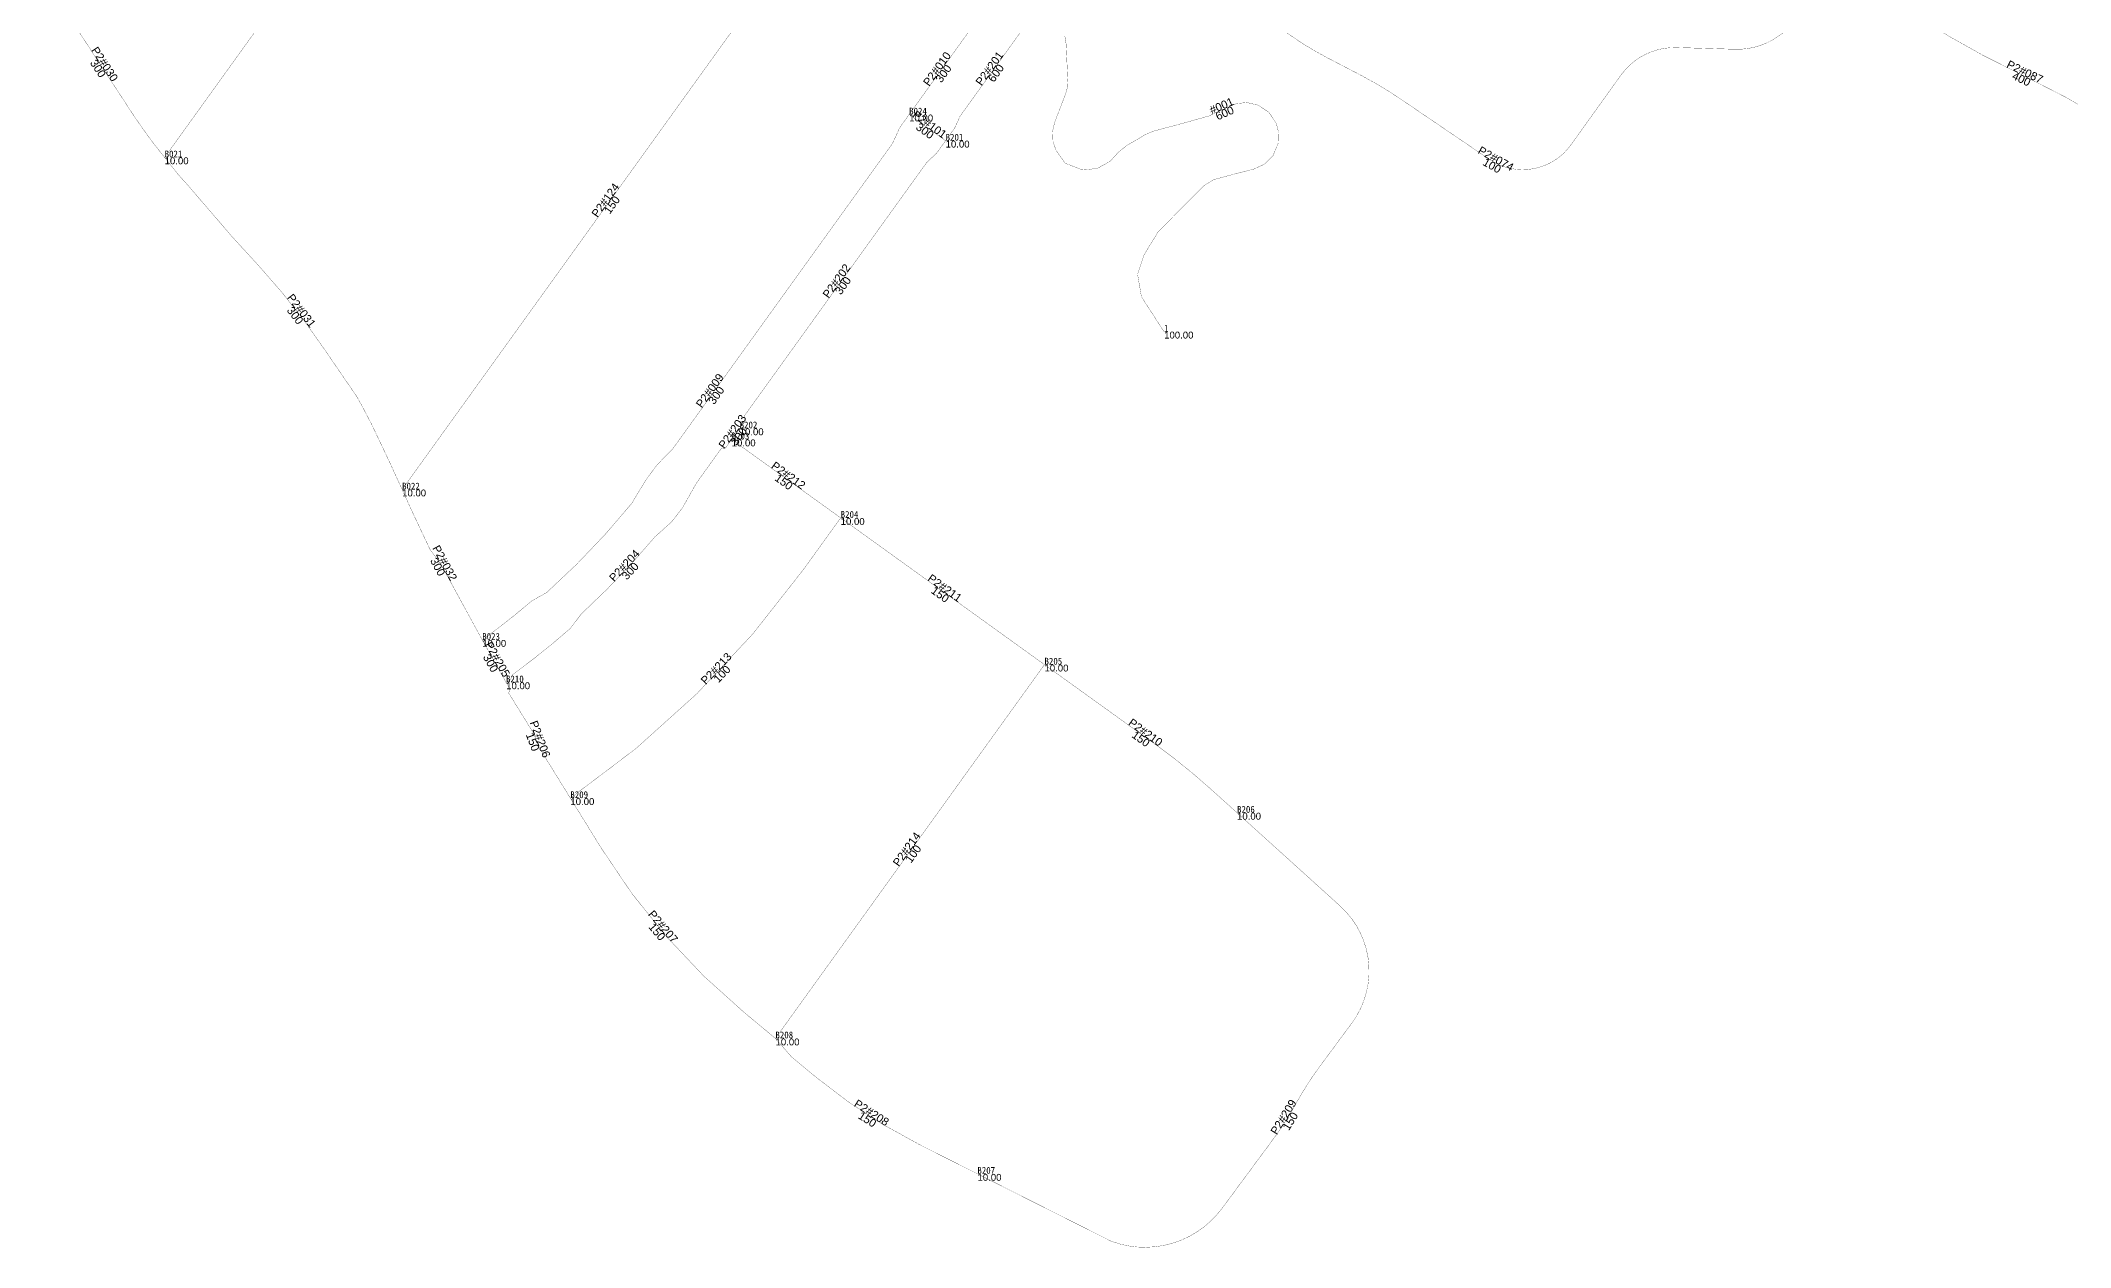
# Model space of a CAD drawing. Header units: metres. Extents: x 145475 to 149778, y 297310 to 301410.
# Drawn here: x 146174 to 147950, y 298257 to 299313 of the extents above; entities that cross this region are included whole.
import ezdxf
from ezdxf.enums import TextEntityAlignment as Align

# ---------------------------------------------------------------- set-up
doc = ezdxf.new("R2010")
doc.units = ezdxf.units.M
for name, color, linetype in [('L_diameter', 3, 'Continuous'), ('L_FH', 10, 'Continuous'), ('L_Junction', 1, 'Continuous'), ('L_pipeline', 5, 'Continuous'), ('L_pipes', 2, 'Continuous')]:
    doc.layers.add(name, color=color, linetype=linetype)
doc.styles.get("Standard").update_dxf_attribs({"font": 'arial.ttf'})
doc.styles.add('굴림체', font='GulimChe.ttf')

msp = doc.modelspace()

# ---------------------------------------------------------------- linework, layer by layer
at = {"layer": 'L_pipeline', "const_width": 0.2}
for points in [[(146282.1, 299210.6), (146576.6, 299619.9)], [(146489.9, 298920), (146851.3, 299422.2)], [(147049.9, 299346.5), (146978.1, 299246.7), (146973.3, 299236.2), (146965.4, 299225.2)], [(146988, 299323.8), (146933.5, 299248.1)], [(147069.7, 299316.8), (147070.8, 299310.1), (147072.3, 299278.1), (147072, 299272), (147070.4, 299266.2), (147060.8, 299241.2), (147059, 299233.5), (147059.4, 299224.3), (147062.1, 299216.6), (147070, 299205.5), (147083.2, 299200.4), (147089.9, 299199.8), (147099.1, 299201.4), (147109.3, 299207.2), (147117.2, 299215.7), (147123.8, 299220.9), (147140, 299230.4), (147147.2, 299233.5), (147176.5, 299241.4), (147195.7, 299246.8), (147206.3, 299251.8), (147219.9, 299257.7), (147229, 299258.6), (147238.9, 299256.3), (147248.4, 299249.9), (147254.7, 299240.3), (147256.8, 299232.3), (147256.5, 299223.3), (147252, 299212.4), (147244.3, 299204.6), (147234.9, 299200.3), (147214.5, 299195.1), (147199.4, 299190.9), (147191, 299185.5), (147151.3, 299145.4), (147139.1, 299125.5), (147133.4, 299108.2), (147136.7, 299088.7), (147156.5, 299058.1)], [(146965.4, 299225.2), (146933.5, 299248.1)], [(146785.2, 298973.5), (146790, 298980.2), (146789.3, 298984.4), (146949, 299206.3), (146957.4, 299214.1), (146965.4, 299225.2)], [(146778.2, 298963.8), (146785.2, 298973.5)], [(146873.6, 298895.2), (146778.2, 298963.8)], [(146560, 298788.4), (146523.7, 298854.9), (146514.4, 298867.4), (146498.5, 298901.1), (146489.9, 298920)], [(147051.9, 298766.8), (146873.6, 298895.2)], [(146580.8, 298751.3), (146560, 298788.4)], [(146816.5, 298439.8), (147051.9, 298766.8)], [(146637.1, 298650), (146609.6, 298694.5), (146605.1, 298706.4), (146583.2, 298741.8), (146584.1, 298746), (146580.8, 298751.3)]]:
    msp.add_lwpolyline(points, dxfattribs=at)
for points in [[(147110.2, 299430.3), (147264.9, 299318.9, 0.035859), (147298.7, 299298.1), (147328.1, 299282.8, -0.029128), (147363.4, 299261.7), (147441.3, 299208.8, 0.40685), (147512.4, 299221.4), (147556.2, 299282.5, -0.249861), (147605.3, 299306.7), (147656.1, 299305.2, 0.160466), (147693.2, 299316.1), (147744.5, 299351.7), (147759.8, 299373)], [(146282.1, 299210.6, -0.027089), (146254.1, 299248.7), (146173.7, 299371.6)], [(147759.8, 299373), (147788.3, 299352.6, 0.010419), (147813.6, 299335.1, 0.035307), (147904.3, 299284.2, -0.045735), (148024.2, 299213.6), (148056.1, 299190.6)], [(146933.5, 299248.1), (146925.3, 299236.7), (146918.9, 299222.7), (146726.9, 298955.9), (146712.8, 298941.4), (146703.6, 298929), (146690.7, 298907.7, -0.039421), (146616.4, 298829.9), (146603.3, 298822.5, -0.020267), (146560, 298788.4)], [(146489.9, 298920), (146479.8, 298942.1), (146476.8, 298948.5), (146463.1, 298977.3), (146455, 298992.8), (146450.6, 299000.8), (146421.9, 299042.7, 0.037695), (146363.9, 299116.4), (146341.3, 299141), (146302.3, 299186.4), (146294.6, 299194.9), (146282.1, 299210.6)], [(146580.8, 298751.3, 0.002083), (146585.7, 298754.8), (146586.3, 298757.8, 0.022536), (146637, 298798.4), (146646.4, 298810.9, 0.03266), (146711.1, 298878.6), (146725.8, 298891.8), (146735.3, 298904.2), (146747.5, 298925.8), (146769.1, 298955.9), (146772.9, 298956.5), (146778.2, 298963.8)], [(146637.1, 298650, 0.085929), (146841.1, 298850.1), (146873.6, 298895.2)], [(147220.4, 298637.2), (147197.4, 298657.9, 0.027875), (147150.3, 298696), (147051.9, 298766.8)], [(146637.1, 298650), (146664.2, 298606.1, 0.081415), (146789.5, 298462.2), (146816.5, 298439.8)], [(146993.2, 298321.3), (147110.3, 298262.3, 0.334556), (147207.3, 298291.1), (147252.9, 298352.8, 0.027595), (147267.2, 298374.6), (147276.1, 298390, -0.027595), (147292.1, 298414.3), (147320.9, 298453.3, 0.385612), (147310.7, 298555.5), (147220.4, 298637.2)], [(146993.2, 298321.3), (146943.4, 298346.4, -0.056498), (146850.3, 298407.2), (146830.5, 298423.7), (146816.5, 298439.8)]]:
    msp.add_lwpolyline(points, format="xyb", dxfattribs=at)

# ---------------------------------------------------------------- texts
at = {"layer": 'L_diameter'}
for s, rotation, p in [('300', 303.1866, (146226.8, 299290.3)), ('300', 54.2615, (146960.7, 299286)), ('600', 54.2615, (147006.6, 299286.4)), ('400', 334.4089, (147908.2, 299282.3)), ('600', 23.6497, (147208.2, 299252.6)), ('300', 324.2615, (146949.4, 299236.6)), ('100', 330.869, (147445.2, 299206.4)), ('150', 54.2615, (146670.6, 299171.1)), ('300', 54.2615, (146872.8, 299100.5)), ('300', 307.4978, (146399.1, 299074.4)), ('300', 54.2615, (146761.9, 299004.5)), ('300', 54.2615, (146781.7, 298968.7)), ('150', 324.2615, (146825.9, 298929.5)), ('300', 298.5587, (146524.2, 298854)), ('300', 47.1149, (146686.9, 298851.1)), ('150', 324.2615, (146962.7, 298831)), ('300', 299.2776, (146570.4, 298769.8)), ('100', 46.3384, (146767.2, 298761)), ('150', 324.2615, (147138.3, 298704.7)), ('150', 290.6044, (146607.4, 298700.4)), ('100', 54.2615, (146934.2, 298603.3)), ('150', 310.2346, (146715.6, 298535.3)), ('150', 327.3206, (146898.8, 298371.8)), ('150', 58.3213, (147264, 298369.2))]:
    msp.add_text(s, height=7, rotation=rotation, dxfattribs=at).set_placement(p, align=Align.TOP_CENTER)
at = {"layer": 'L_FH', "color": 4}
for s, p in [('10.00', (146933.5, 299248.1)), ('10.00', (146965.4, 299225.2)), ('10.00', (146282.1, 299210.6)), ('100.00', (147156.6, 299058.1)), ('10.00', (146778.2, 298963.8)), ('10.00', (146785.2, 298973.5)), ('10.00', (146489.9, 298920)), ('10.00', (146873.6, 298895.1)), ('10.00', (146560, 298788.4)), ('10.00', (147051.9, 298766.8)), ('10.00', (146580.9, 298751.3)), ('10.00', (146637.1, 298650)), ('10.00', (147220.4, 298637.2)), ('10.00', (146816.6, 298439.7)), ('10.00', (146993.3, 298321.2))]:
    msp.add_text(s, height=6, dxfattribs=at).set_placement(p, align=Align.TOP_LEFT)
at = {"layer": 'L_Junction', "color": 1, "style": '굴림체'}
for s, p in [('B024', (146933.5, 299248.1)), ('B201', (146965.4, 299225.2)), ('B021', (146282.1, 299210.6)), ('1', (147156.5, 299058.1)), ('B202', (146785.2, 298973.5)), ('B203', (146778.2, 298963.8)), ('B022', (146489.9, 298920)), ('B204', (146873.6, 298895.2)), ('B023', (146560, 298788.4)), ('B205', (147051.9, 298766.8)), ('B210', (146580.8, 298751.3)), ('B209', (146637.1, 298650)), ('B206', (147220.4, 298637.2)), ('B208', (146816.5, 298439.8)), ('B207', (146993.2, 298321.3))]:
    msp.add_text(s, height=6, dxfattribs=at).set_placement(p)
at = {"layer": 'L_pipes'}
for s, rotation, p in [('P2#030', 303.1866, (146226.8, 299290.3)), ('P2#010', 54.2615, (146960.7, 299286)), ('P2#201', 54.2615, (147006.6, 299286.4)), ('P2#087', 334.4089, (147908.2, 299282.3)), ('#001', 23.6497, (147208.2, 299252.6)), ('P2#101', 324.2615, (146949.4, 299236.6)), ('P2#074', 330.869, (147445.2, 299206.4)), ('P2#124', 54.2615, (146670.6, 299171.1)), ('P2#202', 54.2615, (146872.8, 299100.5)), ('P2#031', 307.4978, (146399.1, 299074.4)), ('P2#009', 54.2615, (146761.9, 299004.5)), ('P2#203', 54.2615, (146781.7, 298968.7)), ('P2#212', 324.2615, (146825.9, 298929.5)), ('P2#032', 298.5587, (146524.2, 298854)), ('P2#204', 47.1149, (146686.9, 298851.1)), ('P2#211', 324.2615, (146962.7, 298831)), ('P2#205', 299.2776, (146570.4, 298769.8)), ('P2#213', 46.3384, (146767.2, 298761)), ('P2#206', 290.6044, (146607.4, 298700.4)), ('P2#210', 324.2615, (147138.3, 298704.7)), ('P2#214', 54.2615, (146934.2, 298603.3)), ('P2#207', 310.2346, (146715.6, 298535.3)), ('P2#208', 327.3206, (146898.8, 298371.8)), ('P2#209', 58.3213, (147264, 298369.2))]:
    msp.add_text(s, height=7, rotation=rotation, dxfattribs=at).set_placement(p, align=Align.CENTER)

doc.saveas('drawing.dxf')
